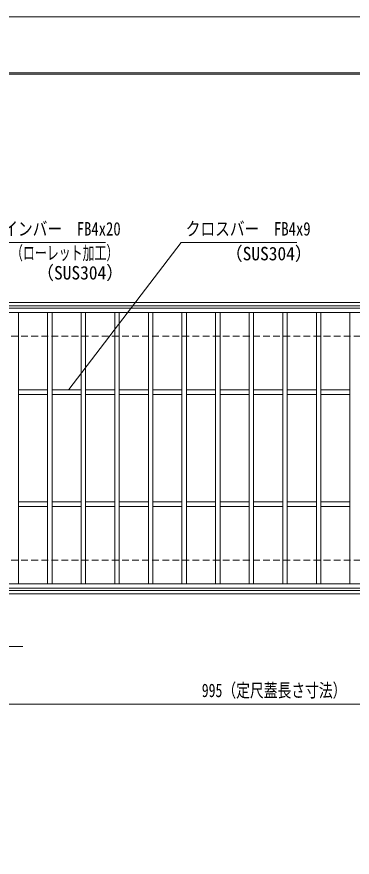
# Model space of a CAD drawing. Units: millimetres, scale not verified. Extents: x -1050 to 1050, y -742 to 742.
# Drawn here: x -517 to -218, y -8 to 742 of the extents above; entities that cross this region are included whole.
import ezdxf
from ezdxf.enums import TextEntityAlignment as Align

# ---------------------------------------------------------------- set-up
doc = ezdxf.new("R2010")
doc.units = ezdxf.units.MM
doc.header["$LTSCALE"] = 5
doc.linetypes.add('DASHED1', pattern=[1.8, 1.2, -0.6])
for name, color, linetype, lineweight in [('0-0_7-図\u3000枠', 4, 'Continuous', 9), ('0-1_寸法注釈', 2, 'Continuous', 9), ('0-2_蓋', 5, 'Continuous', 9), ('0-4_DEFPOINTS', 134, 'Continuous', 9), ('0-8_枠', 7, 'Continuous', 9), ('0-9_溝開口', 4, 'DASHED1', 9)]:
    doc.layers.add(name, color=color, linetype=linetype, lineweight=lineweight)
doc.styles.add('ＭＳ ゴシック', font='')
doc.styles.get('ＭＳ ゴシック').set_extended_font_data('MS Gothic')

msp = doc.modelspace()

# ---------------------------------------------------------------- linework, layer by layer
at = {"layer": '0-0_7-図\u3000枠'}
msp.add_line((-973.75, 691.25), (998.75, 691.25), dxfattribs=at)
msp.add_lwpolyline([(-975, 692.5), (1000, 692.5), (1000, -692.5)], dxfattribs=at)
at = {"layer": '0-1_寸法注釈'}
msp.add_line((-785.45, 128.953), (199.55, 128.953), dxfattribs=at)
for points in [[(-438.147, 540.949), (-547.371, 540.949), (-635.274, 443.935)], [(-267.513, 540.949), (-370.72, 540.949), (-471.068, 409.766)], [(-511.9, 180.436), (-690.531, 180.436), (-727.95, 248.972)]]:
    msp.add_lwpolyline(points, dxfattribs=at)
at = {"layer": '0-2_蓋'}
for p, q in [((204.55, 482.475), (-790.45, 482.475)), ((204.55, 478.475), (-790.45, 478.475)), ((-515.95, 478.475), (-515.95, 236.475)), ((-489.95, 478.475), (-489.95, 236.475)), ((-485.95, 478.475), (-485.95, 236.475)), ((-459.95, 478.475), (-459.95, 236.475)), ((-455.95, 478.475), (-455.95, 236.475)), ((-429.95, 478.475), (-429.95, 236.475)), ((-425.95, 478.475), (-425.95, 236.475)), ((-399.95, 478.475), (-399.95, 236.475)), ((-395.95, 478.475), (-395.95, 236.475)), ((-369.95, 478.475), (-369.95, 236.475)), ((-365.95, 478.475), (-365.95, 236.475)), ((-339.95, 478.475), (-339.95, 236.475)), ((-335.95, 478.475), (-335.95, 236.475)), ((-309.95, 478.475), (-309.95, 236.475)), ((-305.95, 478.475), (-305.95, 236.475)), ((-279.95, 478.475), (-279.95, 236.475)), ((-275.95, 478.475), (-275.95, 236.475)), ((-249.95, 478.475), (-249.95, 236.475)), ((-245.95, 478.475), (-245.95, 236.475)), ((-219.95, 478.475), (-219.95, 236.475)), ((-489.95, 409.475), (-515.95, 409.475)), ((-489.95, 405.475), (-515.95, 405.475)), ((-459.95, 409.475), (-485.95, 409.475)), ((-459.95, 405.475), (-485.95, 405.475)), ((-429.95, 409.475), (-455.95, 409.475)), ((-429.95, 405.475), (-455.95, 405.475)), ((-399.95, 409.475), (-425.95, 409.475)), ((-399.95, 405.475), (-425.95, 405.475)), ((-369.95, 409.475), (-395.95, 409.475)), ((-369.95, 405.475), (-395.95, 405.475)), ((-339.95, 409.475), (-365.95, 409.475)), ((-339.95, 405.475), (-365.95, 405.475)), ((-309.95, 409.475), (-335.95, 409.475)), ((-309.95, 405.475), (-335.95, 405.475)), ((-279.95, 409.475), (-305.95, 409.475)), ((-279.95, 405.475), (-305.95, 405.475)), ((-249.95, 409.475), (-275.95, 409.475)), ((-249.95, 405.475), (-275.95, 405.475)), ((-219.95, 409.475), (-245.95, 409.475)), ((-219.95, 405.475), (-245.95, 405.475)), ((-489.95, 309.475), (-515.95, 309.475)), ((-459.95, 309.475), (-485.95, 309.475)), ((-429.95, 309.475), (-455.95, 309.475)), ((-399.95, 309.475), (-425.95, 309.475)), ((-369.95, 309.475), (-395.95, 309.475)), ((-339.95, 309.475), (-365.95, 309.475)), ((-309.95, 309.475), (-335.95, 309.475)), ((-279.95, 309.475), (-305.95, 309.475)), ((-249.95, 309.475), (-275.95, 309.475)), ((-219.95, 309.475), (-245.95, 309.475)), ((-489.95, 305.475), (-515.95, 305.475)), ((-459.95, 305.475), (-485.95, 305.475)), ((-429.95, 305.475), (-455.95, 305.475)), ((-399.95, 305.475), (-425.95, 305.475)), ((-369.95, 305.475), (-395.95, 305.475)), ((-339.95, 305.475), (-365.95, 305.475)), ((-309.95, 305.475), (-335.95, 305.475)), ((-279.95, 305.475), (-305.95, 305.475)), ((-249.95, 305.475), (-275.95, 305.475)), ((-219.95, 305.475), (-245.95, 305.475)), ((-790.45, 236.475), (204.55, 236.475)), ((-790.45, 232.475), (204.55, 232.475))]:
    msp.add_line(p, q, dxfattribs=at)
at = {"layer": '0-4_DEFPOINTS'}
msp.add_lwpolyline([(-1050, -742.5), (-1050, 742.5), (1050, 742.5), (1050, -742.5)], close=True, dxfattribs=at)
at = {"layer": '0-8_枠'}
for p, q in [((-795.45, 487.475), (409.55, 487.475)), ((-792.45, 484.475), (407.714, 484.475)), ((-795.45, 227.475), (409.55, 227.475)), ((-792.45, 230.475), (411.386, 230.475))]:
    msp.add_line(p, q, dxfattribs=at)
at = {"layer": '0-9_溝開口'}
for p, q in [((-765.45, 457.475), (204.55, 457.475)), ((-765.45, 257.475), (204.55, 257.475))]:
    msp.add_line(p, q, dxfattribs=at)

# ---------------------------------------------------------------- texts
at = {"layer": '0-1_寸法注釈', "color": 7, "style": 'ＭＳ ゴシック'}
for s, height, width, p in [('メインバー\u3000FB4x20', 12.02, 0.8, (-542.594, 543.636)), ('クロスバー\u3000FB4x9', 12.03, 0.8, (-366.554, 543.636)), ('（ローレット加工）', 12.02, 0.65, (-522.589, 522.081)), ('（SUS304）', 12.02, 0.95, (-331.326, 521.508)), ('（SUS304）', 12.02, 0.95, (-499.742, 504.416)), ('995（定尺蓋長さ寸法）', 12.03, 0.75, (-352.249, 131.64))]:
    msp.add_text(s, height=height, dxfattribs=dict(at, width=width)).set_placement(p, align=Align.BOTTOM_LEFT)

doc.saveas('drawing.dxf')
